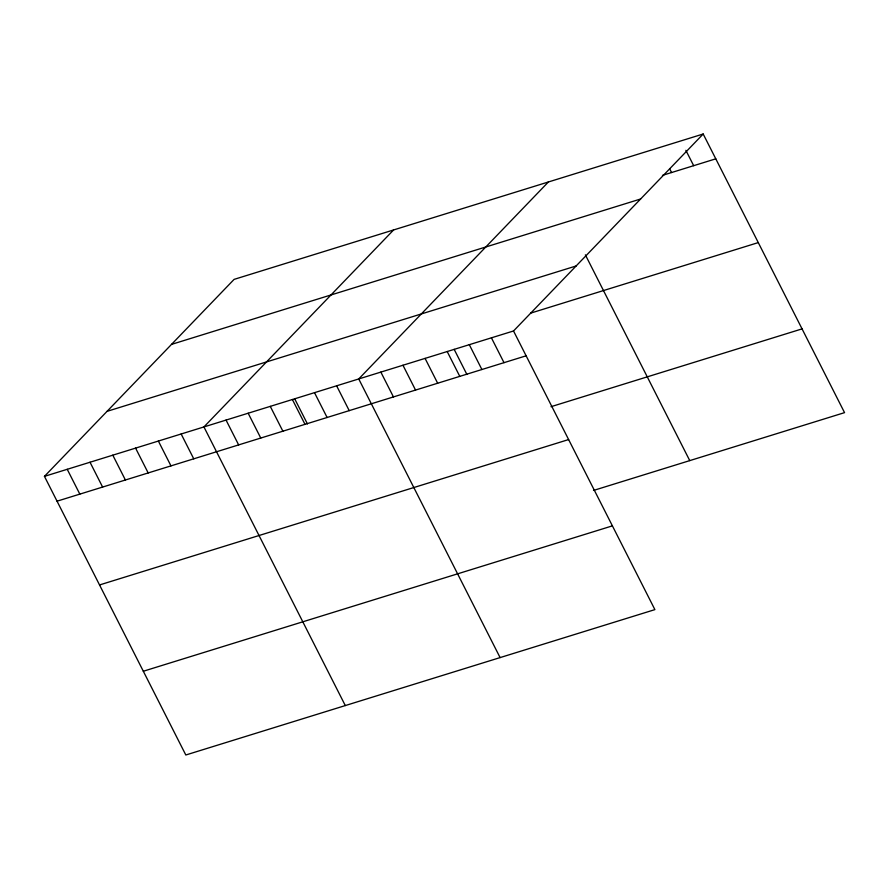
<?xml version="1.0" encoding="UTF-8"?>
<svg xmlns="http://www.w3.org/2000/svg" width="889" height="889" viewBox="0 0 889 889"><rect width="100%" height="100%" fill="white"/><g stroke="black" fill="none" stroke-linecap="round" stroke-linejoin="round"><path stroke-width="1.33" d="M703.188 134.006L513.531 330.975L654.893 609.621L185.812 754.994L44.45 476.36L234.107 279.379L703.188 134.006L844.55 412.64L593.496 490.45M393.594 229.951L203.937 426.931L345.299 705.566M548.391 181.978L358.734 378.947L500.096 657.593M662.449 175.366L715.789 158.831M171.521 344.387L640.602 199.003M107.036 411.351L576.116 265.978M530.633 313.139L758.273 242.597M44.45 476.36L513.531 330.975M57.052 501.185L526.121 355.811M551.002 406.695L802.056 328.886M99.546 584.951L568.616 439.566M143.318 671.239L612.399 525.866M685.875 150.319L693.676 165.687M669.761 168.999L671.562 172.544M585.362 254.843L689.753 460.624M491.417 337.831L504.007 362.668M469.303 344.688L481.894 369.513M454.157 349.333L466.925 374.502M447.189 351.533L459.78 376.369M425.075 358.389L437.666 383.226M402.961 365.246L415.552 390.082M380.848 372.102L393.449 396.927M336.62 385.804L349.221 410.64M314.506 392.66L327.108 417.497M294.67 398.761L307.438 423.931M292.392 399.517L304.994 424.342M270.278 406.362L282.88 431.198M248.164 413.218L260.766 438.055M226.05 420.075L238.652 444.911M181.156 433.988L193.746 458.824M158.364 441.044L170.966 465.88M135.584 448.112L148.185 472.948M112.803 455.168L125.405 480.004M90.022 462.236L102.613 487.061M67.231 469.292L79.832 494.128"/></g></svg>
